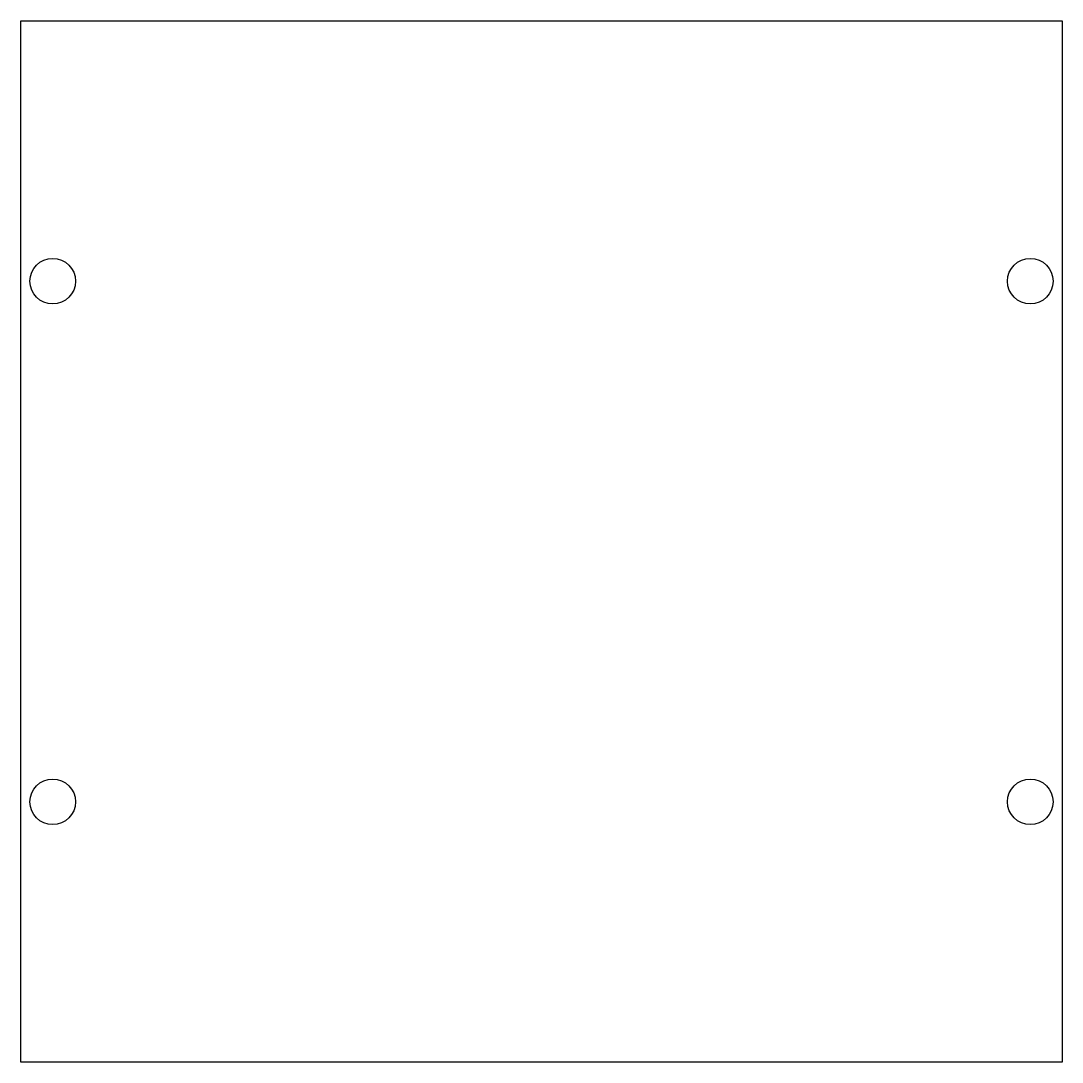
# Model space of a CAD drawing. Header units: millimetres. Extents: x 87.9 to 167.9, y 124.9 to 204.9.
import ezdxf

# ---------------------------------------------------------------- set-up
doc = ezdxf.new("R2010")
doc.units = ezdxf.units.MM
doc.layers.add('C06000-A', color=7, linetype='Continuous')

msp = doc.modelspace()

# ---------------------------------------------------------------- linework, layer by layer
at = {"layer": 'C06000-A', "color": 7, "linetype": 'Continuous'}
for p, q in [((87.921, 204.871), (167.921, 204.871)), ((87.921, 185.369), (87.921, 204.871)), ((167.921, 204.871), (167.921, 185.369)), ((87.921, 184.374), (87.921, 185.369)), ((167.921, 185.369), (167.921, 184.374)), ((87.921, 145.369), (87.921, 184.374)), ((167.921, 184.374), (167.921, 145.369)), ((87.921, 144.374), (87.921, 145.369)), ((167.921, 145.369), (167.921, 144.374)), ((87.921, 124.871), (87.921, 144.374)), ((167.921, 144.374), (167.921, 124.871)), ((167.921, 124.871), (87.921, 124.871))]:
    msp.add_line(p, q, dxfattribs=at)
for centre in [(90.371, 184.871), (165.471, 184.871), (90.371, 144.872), (165.471, 144.872)]:
    msp.add_circle(centre, 1.75, dxfattribs=at)

doc.saveas('drawing.dxf')
